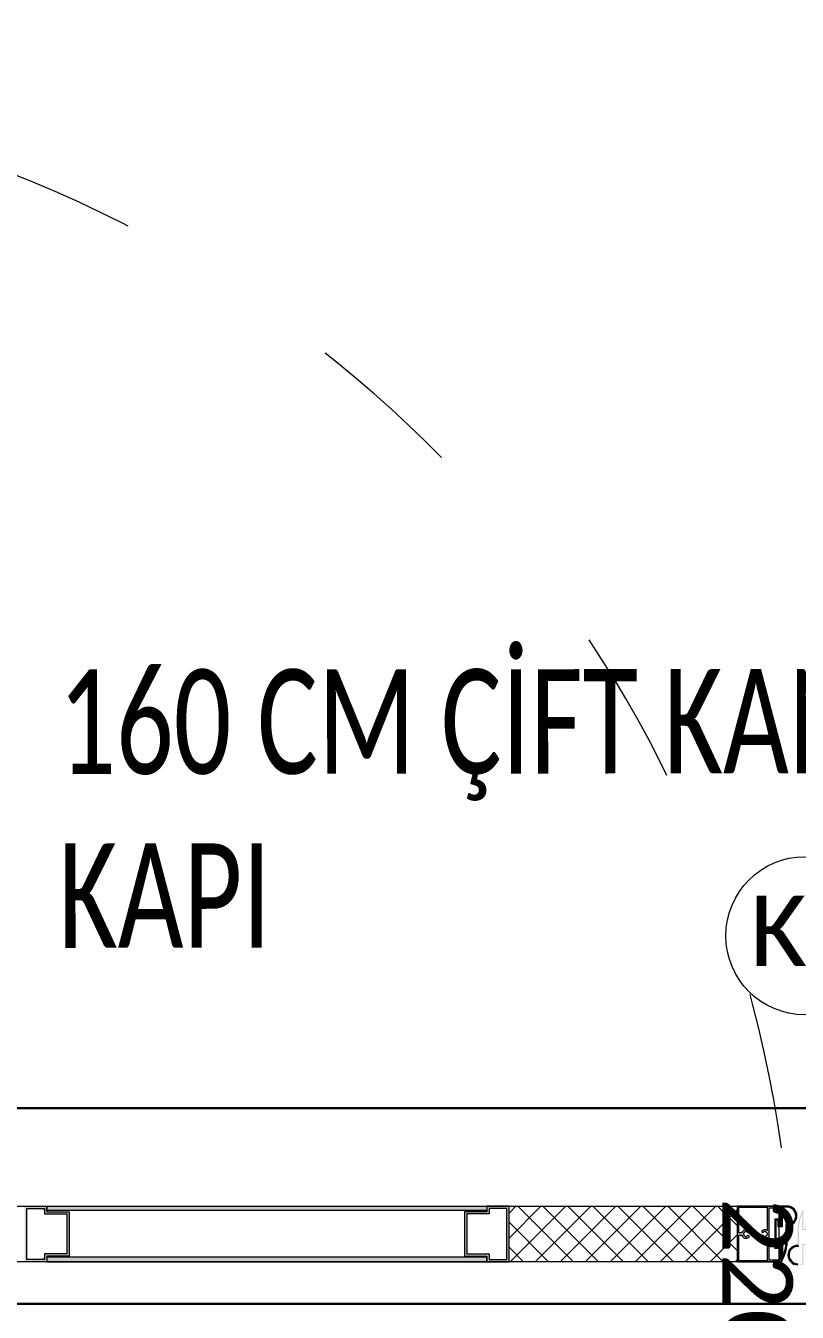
# Model space of a CAD drawing. Header units: millimetres. Extents: x -10496 to -5455, y -188 to 7293.
# Drawn here: x -6619.3 to -6560.1, y 4718.7 to 4817.3 of the extents above; entities that cross this region are included whole.
import ezdxf

# ---------------------------------------------------------------- set-up
doc = ezdxf.new("R2010")
doc.units = ezdxf.units.MM
doc.linetypes.add('ACAD_ISO03W100', pattern=[30, 12, -18])
for name, color, linetype in [('02_BEMASSUNG', 4, 'Continuous'), ('GJC ALAN', 2, 'Continuous'), ('İÇERİK1', 14, 'Continuous'), ('Kıtc-006 Yazı 001', 1, 'Continuous')]:
    doc.layers.add(name, color=color, linetype=linetype)
for name, color, linetype, lineweight in [('GJC_duvar', 10, 'Continuous', 30), ('GJC_ölçüler', 253, 'Continuous', 5), ('YAZI', 10, 'Continuous', 0), ('Yazı', 1, 'Continuous', 18)]:
    doc.layers.add(name, color=color, linetype=linetype, lineweight=lineweight)
doc.styles.get("Standard").update_dxf_attribs({"font": 'calibri.ttf', "height": 15})
doc.styles.add('Ölçü50', font='calibri.ttf', dxfattribs={"width": 0.7})

# ---------------------------------------------------------------- blocks, each defined once
blk = doc.blocks.new('180kapı')
at = {"lineweight": 9, "true_color": 0x000000}
h = blk.add_hatch(color=18, dxfattribs=at)
h.dxf.hatch_style = 1
h.paths.add_polyline_path([(17330.055, 16919.361), (17328.349, 16919.361), (17328.349, 16915.097), (17330.055, 16915.097), (17330.055, 16915.438), (17330.055, 16915.523), (17331.761, 16915.523), (17331.761, 16918.934), (17330.055, 16918.934)])
h.paths.add_polyline_path([(17329.885, 16919.19), (17329.885, 16918.764), (17331.59, 16918.764), (17331.59, 16915.694), (17329.885, 16915.694), (17329.885, 16915.267), (17328.52, 16915.267), (17328.52, 16919.19)], flags=16)
at = {"lineweight": 9}
h = blk.add_hatch(color=4, dxfattribs=at)
h.dxf.hatch_style = 1
h.paths.add_polyline_path([(17329.671, 16919.361), (17329.671, 16919.02), (17363.786, 16919.02), (17363.786, 16919.361)])
h.paths.add_polyline_path([(17363.786, 16915.097), (17363.786, 16915.438), (17329.671, 16915.438), (17329.671, 16915.097)])
at = {"lineweight": 9, "true_color": 0x000000}
h = blk.add_hatch(color=18, dxfattribs=at)
h.dxf.hatch_style = 1
h.paths.add_polyline_path([(17362.08, 16915.523), (17363.786, 16915.523), (17363.786, 16915.097), (17365.492, 16915.097), (17365.492, 16919.361), (17363.786, 16919.361), (17363.786, 16918.934), (17362.08, 16918.934)])
h.paths.add_polyline_path([(17362.251, 16915.694), (17363.957, 16915.694), (17363.957, 16915.267), (17365.321, 16915.267), (17365.321, 16919.19), (17363.957, 16919.19), (17363.957, 16918.764), (17362.251, 16918.764)], flags=16)
at = {"lineweight": 9, "true_color": 0xc7c8ca}
h = blk.add_hatch(color=9, dxfattribs=at)
h.dxf.hatch_style = 1
h.paths.add_polyline_path([(17384.456, 16919.361), (17384.43, 16919.335), (17384.404, 16919.361), (17384.191, 16919.361), (17384.166, 16919.335), (17384.14, 16919.361), (17383.927, 16919.361), (17383.901, 16919.335), (17383.876, 16919.361), (17383.662, 16919.361), (17383.637, 16919.335), (17383.611, 16919.361), (17383.398, 16919.361), (17383.372, 16919.335), (17383.347, 16919.361), (17383.134, 16919.361), (17383.108, 16919.335), (17383.082, 16919.361), (17383.018, 16919.361, 0.414214), (17382.976, 16919.318), (17382.976, 16915.139, 0.414214), (17383.018, 16915.097), (17383.082, 16915.097), (17383.108, 16915.122), (17383.134, 16915.097), (17383.347, 16915.097), (17383.372, 16915.122), (17383.398, 16915.097), (17383.611, 16915.097), (17383.637, 16915.122), (17383.662, 16915.097), (17383.876, 16915.097), (17383.901, 16915.122), (17383.927, 16915.097), (17384.14, 16915.097), (17384.166, 16915.122), (17384.191, 16915.097), (17384.404, 16915.097), (17384.43, 16915.122), (17384.456, 16915.097), (17384.669, 16915.097), (17384.694, 16915.122), (17384.72, 16915.097), (17384.933, 16915.097), (17384.959, 16915.122), (17384.984, 16915.097), (17385.198, 16915.097), (17385.223, 16915.122), (17385.249, 16915.097), (17385.462, 16915.097), (17385.487, 16915.122), (17385.513, 16915.097), (17385.726, 16915.097), (17385.752, 16915.122), (17385.777, 16915.097), (17385.991, 16915.097), (17386.016, 16915.122), (17386.042, 16915.097), (17386.255, 16915.097), (17386.281, 16915.122), (17386.306, 16915.097), (17386.366, 16915.097, 0.414214), (17386.387, 16915.118), (17386.387, 16916.589), (17386.28, 16916.589), (17386.259, 16916.589), (17386.259, 16915.25, -0.414214), (17386.233, 16915.224), (17385.449, 16915.224), (17385.449, 16919.233), (17386.233, 16919.233, -0.414214), (17386.259, 16919.207), (17386.259, 16917.868), (17386.28, 16917.868), (17386.387, 16917.868), (17386.387, 16919.34, 0.414214), (17386.366, 16919.361), (17386.306, 16919.361), (17386.281, 16919.335), (17386.255, 16919.361), (17386.042, 16919.361), (17386.016, 16919.335), (17385.991, 16919.361), (17385.777, 16919.361), (17385.752, 16919.335), (17385.726, 16919.361), (17385.513, 16919.361), (17385.487, 16919.335), (17385.462, 16919.361), (17385.249, 16919.361), (17385.223, 16919.335), (17385.198, 16919.361), (17384.984, 16919.361), (17384.959, 16919.335), (17384.933, 16919.361), (17384.72, 16919.361), (17384.694, 16919.335), (17384.669, 16919.361)])
h.paths.add_polyline_path([(17385.3, 16919.254, -0.414214), (17385.321, 16919.233), (17385.321, 16917.558, -0.561991), (17385.259, 16917.52, 0.306782), (17384.893, 16917.477, 1), (17384.999, 16917.354, -0.054412), (17385.029, 16917.375, 0.301481), (17385.034, 16917.393, -0.405143), (17385.045, 16917.413, -0.083097), (17385.108, 16917.424, -0.083097), (17385.172, 16917.413, -0.405143), (17385.182, 16917.393, 0.301481), (17385.187, 16917.375, -0.145709), (17385.254, 16917.308, 0.301473), (17385.272, 16917.303, -0.405144), (17385.293, 16917.292, -0.083419), (17385.303, 16917.228, -0.082774), (17385.293, 16917.165, -0.405142), (17385.272, 16917.155, 0.301489), (17385.254, 16917.15, -0.145709), (17385.187, 16917.082, 0.301481), (17385.182, 16917.065, -0.405143), (17385.172, 16917.044, -0.083097), (17385.108, 16917.034, -0.083097), (17385.045, 16917.044, -0.405143), (17385.034, 16917.065, 0.301481), (17385.029, 16917.082, -0.054412), (17384.999, 16917.103, 1), (17384.893, 16916.98, 0.306781), (17385.259, 16916.937, -0.561991), (17385.321, 16916.899), (17385.321, 16915.224, -0.414214), (17385.3, 16915.203), (17383.125, 16915.203, -0.414214), (17383.082, 16915.246), (17383.082, 16917.079, -0.414214), (17383.125, 16917.122), (17383.33, 16917.122, -0.306059), (17383.353, 16917.106, 0.514738), (17383.873, 16916.98, 1), (17383.767, 16917.103, -0.054412), (17383.737, 16917.082, 0.301481), (17383.732, 16917.065, -0.405143), (17383.722, 16917.044, -0.083097), (17383.658, 16917.034, -0.083097), (17383.595, 16917.044, -0.405143), (17383.584, 16917.065, 0.301481), (17383.579, 16917.082, -0.145709), (17383.512, 16917.15, 0.301473), (17383.494, 16917.155, -0.405144), (17383.474, 16917.165, -0.083419), (17383.463, 16917.229, -0.082774), (17383.474, 16917.292, -0.405142), (17383.494, 16917.303, 0.301489), (17383.512, 16917.308, -0.145709), (17383.579, 16917.375, 0.301481), (17383.584, 16917.393, -0.405143), (17383.595, 16917.413, -0.083097), (17383.658, 16917.424, -0.083097), (17383.722, 16917.413, -0.405143), (17383.732, 16917.393, 0.301481), (17383.737, 16917.375, -0.054412), (17383.767, 16917.354, 1), (17383.873, 16917.477, 0.514738), (17383.353, 16917.351, -0.306059), (17383.33, 16917.335), (17383.125, 16917.335, -0.414214), (17383.082, 16917.378), (17383.082, 16919.212, -0.414214), (17383.125, 16919.254)], flags=16)
h = blk.add_hatch(color=9, dxfattribs=at)
h.dxf.hatch_style = 1
h.paths.add_polyline_path([(17385.321, 16915.224), (17385.321, 16916.899, 0.561991), (17385.259, 16916.937, -0.306781), (17384.893, 16916.98, -1), (17384.999, 16917.103, 0.045173), (17385.024, 16917.085, -0.405963), (17385.034, 16917.065, 0.405143), (17385.045, 16917.044, 0.083097), (17385.108, 16917.034, 0.083097), (17385.172, 16917.044, 0.405143), (17385.182, 16917.065, -0.405963), (17385.193, 16917.085, 0.126935), (17385.251, 16917.144, -0.405953), (17385.272, 16917.155, 0.405142), (17385.293, 16917.165, 0.082774), (17385.303, 16917.228, 0.083419), (17385.293, 16917.292, 0.405144), (17385.272, 16917.303, -0.405974), (17385.251, 16917.313, 0.126932), (17385.193, 16917.372, -0.405963), (17385.182, 16917.393, 0.405143), (17385.172, 16917.413, 0.083097), (17385.108, 16917.424, 0.083097), (17385.045, 16917.413, 0.405143), (17385.034, 16917.393, -0.405963), (17385.024, 16917.372, 0.045173), (17384.999, 16917.354, -1), (17384.893, 16917.477, -0.306781), (17385.259, 16917.52, 0.561991), (17385.321, 16917.558), (17385.321, 16919.233, 0.414214), (17385.3, 16919.254), (17383.125, 16919.254, 0.414214), (17383.082, 16919.212), (17383.082, 16917.378, 0.414214), (17383.125, 16917.335), (17383.33, 16917.335, 0.306059), (17383.353, 16917.351, -0.514738), (17383.873, 16917.477, -1), (17383.767, 16917.354, 0.045173), (17383.743, 16917.372, -0.405963), (17383.732, 16917.393, 0.405143), (17383.722, 16917.413, 0.083097), (17383.658, 16917.424, 0.083097), (17383.595, 16917.413, 0.405143), (17383.584, 16917.393, -0.405963), (17383.574, 16917.372, 0.126935), (17383.515, 16917.313, -0.405953), (17383.494, 16917.303, 0.405142), (17383.474, 16917.292, 0.082774), (17383.463, 16917.229, 0.083419), (17383.474, 16917.165, 0.405144), (17383.494, 16917.155, -0.405974), (17383.515, 16917.144, 0.126932), (17383.574, 16917.085, -0.405963), (17383.584, 16917.065, 0.405143), (17383.595, 16917.044, 0.083097), (17383.658, 16917.034, 0.083097), (17383.722, 16917.044, 0.405143), (17383.732, 16917.065, -0.405963), (17383.743, 16917.085, 0.045173), (17383.767, 16917.103, -1), (17383.873, 16916.98, -0.514738), (17383.353, 16917.106, 0.306059), (17383.33, 16917.122), (17383.125, 16917.122, 0.414214), (17383.082, 16917.079), (17383.082, 16915.246, 0.414214), (17383.125, 16915.203), (17385.3, 16915.203, 0.414214)], flags=17)
h.paths.add_polyline_path([(17385.321, 16915.224, -0.414214), (17385.3, 16915.203), (17383.125, 16915.203, -0.414214), (17383.082, 16915.246), (17383.082, 16917.079, -0.414214), (17383.125, 16917.122), (17383.33, 16917.122, -0.306059), (17383.353, 16917.106, 0.514738), (17383.873, 16916.98, 1), (17383.767, 16917.103, -0.054412), (17383.737, 16917.082, 0.301481), (17383.732, 16917.065, -0.405143), (17383.722, 16917.044, -0.083097), (17383.658, 16917.034, -0.083097), (17383.595, 16917.044, -0.405143), (17383.584, 16917.065, 0.301481), (17383.579, 16917.082, -0.145709), (17383.512, 16917.15, 0.301473), (17383.494, 16917.155, -0.405144), (17383.474, 16917.165, -0.083419), (17383.463, 16917.229, -0.082774), (17383.474, 16917.292, -0.405142), (17383.494, 16917.303, 0.301489), (17383.512, 16917.308, -0.145709), (17383.579, 16917.375, 0.301481), (17383.584, 16917.393, -0.405143), (17383.595, 16917.413, -0.083097), (17383.658, 16917.424, -0.083097), (17383.722, 16917.413, -0.405143), (17383.732, 16917.393, 0.301481), (17383.737, 16917.375, -0.054412), (17383.767, 16917.354, 1), (17383.873, 16917.477, 0.514738), (17383.353, 16917.351, -0.306059), (17383.33, 16917.335), (17383.125, 16917.335, -0.414214), (17383.082, 16917.378), (17383.082, 16919.212, -0.414214), (17383.125, 16919.254), (17385.3, 16919.254, -0.414214), (17385.321, 16919.233), (17385.321, 16917.558, -0.561991), (17385.259, 16917.52, 0.306782), (17384.893, 16917.477, 1), (17384.999, 16917.354, -0.054412), (17385.029, 16917.375, 0.301481), (17385.034, 16917.393, -0.405143), (17385.045, 16917.413, -0.083097), (17385.108, 16917.424, -0.083097), (17385.172, 16917.413, -0.405143), (17385.182, 16917.393, 0.301481), (17385.187, 16917.375, -0.145709), (17385.254, 16917.308, 0.301473), (17385.272, 16917.303, -0.405144), (17385.293, 16917.292, -0.083419), (17385.303, 16917.228, -0.082774), (17385.293, 16917.165, -0.405142), (17385.272, 16917.155, 0.301489), (17385.254, 16917.15, -0.145709), (17385.187, 16917.082, 0.301481), (17385.182, 16917.065, -0.405143), (17385.172, 16917.044, -0.083097), (17385.108, 16917.034, -0.083097), (17385.045, 16917.044, -0.405143), (17385.034, 16917.065, 0.301481), (17385.029, 16917.082, -0.054412), (17384.999, 16917.103, 1), (17384.893, 16916.98, 0.306781), (17385.259, 16916.937, -0.561991), (17385.321, 16916.899)], flags=17)
at = {"lineweight": 9, "true_color": 0x000000}
h = blk.add_hatch(color=18, dxfattribs=at)
h.dxf.hatch_style = 1
h.paths.add_polyline_path([(17386.387, 16917.85), (17386.217, 16917.85), (17386.217, 16918.361), (17385.876, 16918.361), (17385.876, 16916.105), (17386.217, 16916.105), (17386.217, 16916.617), (17386.387, 16916.617), (17386.387, 16915.101, 0.149126), (17386.814, 16916.861), (17386.814, 16917.87, 1), (17386.814, 16919.365), (17386.387, 16919.365)])
h.paths.add_polyline_path([(17386.473, 16919.28), (17386.814, 16919.28, -1.062317), (17386.728, 16917.955), (17386.728, 16916.861, -0.120241), (17386.473, 16915.452), (17386.473, 16916.702), (17386.131, 16916.702), (17386.131, 16916.19), (17385.961, 16916.19), (17385.961, 16918.276), (17386.131, 16918.276), (17386.131, 16917.764), (17386.473, 16917.764)], flags=16)
h = blk.add_hatch(color=18, dxfattribs=at)
h.dxf.hatch_style = 1
h.paths.add_polyline_path([(17388.056, 16916.378), (17388.226, 16916.378), (17388.226, 16915.866), (17388.568, 16915.866), (17388.568, 16918.122), (17388.226, 16918.122), (17388.226, 16917.61), (17388.056, 16917.61), (17388.056, 16919.126, 0.149126), (17387.629, 16917.366), (17387.629, 16916.357, 1), (17387.629, 16914.862), (17388.056, 16914.862)])
h.paths.add_polyline_path([(17387.971, 16914.947), (17387.629, 16914.947, -1.062317), (17387.715, 16916.272), (17387.715, 16917.366, -0.120241), (17387.971, 16918.775), (17387.971, 16917.525), (17388.312, 16917.525), (17388.312, 16918.037), (17388.482, 16918.037), (17388.482, 16915.951), (17388.312, 16915.951), (17388.312, 16916.463), (17387.971, 16916.463)], flags=16)
at = {"lineweight": 9}
for p, q in [((17307.234, 16919.361), (17386.167, 16919.361)), ((17328.349, 16919.361), (17330.055, 16919.361)), ((17330.055, 16919.361), (17330.055, 16918.934)), ((17330.055, 16919.361), (17363.786, 16919.361)), ((17330.055, 16919.02), (17330.055, 16919.361)), ((17363.786, 16919.361), (17363.786, 16919.02)), ((17365.492, 16919.361), (17363.786, 16919.361)), ((17363.786, 16919.361), (17363.786, 16918.934)), ((17365.492, 16915.097), (17365.492, 16919.361)), ((17365.492, 16919.361), (17382.976, 16919.361)), ((17365.492, 16915.097), (17365.492, 16919.361)), ((17382.976, 16919.361), (17382.976, 16915.097)), ((17386.167, 16919.361), (17386.167, 16915.097)), ((17386.814, 16919.365), (17386.387, 16919.365)), ((17386.387, 16917.85), (17386.387, 16919.365)), ((17386.814, 16919.28), (17386.473, 16919.28)), ((17386.473, 16917.764), (17386.473, 16919.28)), ((17328.52, 16915.267), (17328.52, 16919.19)), ((17328.52, 16919.19), (17329.885, 16919.19)), ((17329.885, 16919.19), (17329.885, 16918.764)), ((17329.885, 16918.764), (17331.59, 16918.764)), ((17363.786, 16919.02), (17330.055, 16919.02)), ((17330.055, 16918.934), (17331.761, 16918.934)), ((17331.59, 16918.764), (17331.59, 16915.694)), ((17331.761, 16918.934), (17331.761, 16915.523)), ((17363.786, 16918.934), (17362.08, 16918.934)), ((17362.08, 16918.934), (17362.08, 16915.523)), ((17363.957, 16918.764), (17362.251, 16918.764)), ((17362.251, 16918.764), (17362.251, 16915.694)), ((17365.321, 16919.19), (17363.957, 16919.19)), ((17363.957, 16919.19), (17363.957, 16918.764)), ((17365.321, 16915.267), (17365.321, 16919.19)), ((17386.217, 16918.361), (17385.876, 16918.361)), ((17385.876, 16918.361), (17385.876, 16916.105)), ((17386.131, 16918.276), (17385.961, 16918.276)), ((17385.961, 16918.276), (17385.961, 16916.19)), ((17386.131, 16917.764), (17386.131, 16918.276)), ((17386.217, 16917.85), (17386.217, 16918.361)), ((17386.473, 16917.764), (17386.131, 16917.764)), ((17386.387, 16917.85), (17386.217, 16917.85)), ((17386.728, 16917.955), (17386.728, 16916.861)), ((17386.814, 16917.87), (17386.814, 16916.861)), ((17386.473, 16916.702), (17386.131, 16916.702)), ((17386.131, 16916.702), (17386.131, 16916.19)), ((17386.387, 16916.617), (17386.217, 16916.617)), ((17386.217, 16916.617), (17386.217, 16916.105)), ((17386.387, 16916.617), (17386.387, 16915.101)), ((17386.473, 16916.702), (17386.473, 16915.452)), ((17331.59, 16915.694), (17329.885, 16915.694)), ((17329.885, 16915.694), (17329.885, 16915.267)), ((17331.761, 16915.523), (17330.055, 16915.523)), ((17330.055, 16915.523), (17330.055, 16915.097)), ((17363.786, 16915.438), (17330.055, 16915.438)), ((17330.055, 16915.438), (17330.055, 16915.097)), ((17362.08, 16915.523), (17363.786, 16915.523)), ((17362.251, 16915.694), (17363.957, 16915.694)), ((17363.786, 16915.523), (17363.786, 16915.097)), ((17363.786, 16915.097), (17363.786, 16915.438)), ((17363.957, 16915.694), (17363.957, 16915.267)), ((17386.217, 16916.105), (17385.876, 16916.105)), ((17386.131, 16916.19), (17385.961, 16916.19)), ((17386.167, 16915.097), (17307.234, 16915.097)), ((17330.055, 16915.097), (17328.349, 16915.097)), ((17329.885, 16915.267), (17328.52, 16915.267)), ((17330.055, 16915.097), (17363.786, 16915.097)), ((17363.786, 16915.097), (17365.492, 16915.097)), ((17363.957, 16915.267), (17365.321, 16915.267)), ((17382.976, 16915.097), (17365.492, 16915.097))]:
    blk.add_line(p, q, dxfattribs=at)
at = {"color": 40, "linetype": 'Continuous', "lineweight": 9, "true_color": 0xf8d731}
for p, q in [((17365.492, 16918.829), (17366.024, 16919.361)), ((17365.492, 16916.914), (17367.939, 16919.361)), ((17365.589, 16915.097), (17369.854, 16919.361)), ((17370.434, 16915.097), (17366.169, 16919.361)), ((17367.504, 16915.097), (17371.768, 16919.361)), ((17372.349, 16915.097), (17368.084, 16919.361)), ((17369.419, 16915.097), (17373.683, 16919.361)), ((17374.263, 16915.097), (17369.999, 16919.361)), ((17371.333, 16915.097), (17375.598, 16919.361)), ((17376.178, 16915.097), (17371.914, 16919.361)), ((17373.248, 16915.097), (17377.513, 16919.361)), ((17378.093, 16915.097), (17373.829, 16919.361)), ((17375.163, 16915.097), (17379.427, 16919.361)), ((17380.008, 16915.097), (17375.743, 16919.361)), ((17377.078, 16915.097), (17381.342, 16919.361)), ((17381.922, 16915.097), (17377.658, 16919.361)), ((17382.976, 16915.958), (17379.573, 16919.361)), ((17382.976, 16917.873), (17381.488, 16919.361)), ((17378.992, 16915.097), (17382.976, 16919.08)), ((17368.519, 16915.097), (17365.492, 16918.124)), ((17380.907, 16915.097), (17382.976, 16917.165)), ((17366.604, 16915.097), (17365.492, 16916.209)), ((17382.822, 16915.097), (17382.976, 16915.25))]:
    blk.add_line(p, q, dxfattribs=at)
at = {"lineweight": 9}
for centre, radius, start, end in [((17386.811, 16918.615), 0.665, 262.85465, 89.77773), ((17386.814, 16918.618), 0.748, 270, 90), ((17383.715, 16916.68), 3.104, 329.41962, 3.34676), ((17383.712, 16916.681), 3.021, 335.99822, 3.42369), ((17387.629, 16915.609), 0.748, 90, 270), ((17387.632, 16915.612), 0.665, 82.85465, 269.77773)]:
    blk.add_arc(centre, radius, start, end, dxfattribs=at)
at = {"layer": '02_BEMASSUNG', "linetype": 'ACAD_ISO03W100', "lineweight": 9}
blk.add_arc((17293.093, 16910.752), 94.207, 7.98016, 78.73348, dxfattribs=at)
at = {"layer": 'İÇERİK1', "color": 0, "lineweight": 9}
for p, q in [((17382.976, 16919.318), (17382.976, 16915.139)), ((17383.082, 16919.361), (17383.018, 16919.361)), ((17383.108, 16919.335), (17383.082, 16919.361)), ((17383.134, 16919.361), (17383.108, 16919.335)), ((17385.3, 16919.254), (17383.125, 16919.254)), ((17383.347, 16919.361), (17383.134, 16919.361)), ((17383.372, 16919.335), (17383.347, 16919.361)), ((17383.398, 16919.361), (17383.372, 16919.335)), ((17383.611, 16919.361), (17383.398, 16919.361)), ((17383.637, 16919.335), (17383.611, 16919.361)), ((17383.662, 16919.361), (17383.637, 16919.335)), ((17383.876, 16919.361), (17383.662, 16919.361)), ((17383.901, 16919.335), (17383.876, 16919.361)), ((17383.927, 16919.361), (17383.901, 16919.335)), ((17384.14, 16919.361), (17383.927, 16919.361)), ((17384.166, 16919.335), (17384.14, 16919.361)), ((17384.191, 16919.361), (17384.166, 16919.335)), ((17384.404, 16919.361), (17384.191, 16919.361)), ((17384.43, 16919.335), (17384.404, 16919.361)), ((17384.456, 16919.361), (17384.43, 16919.335)), ((17384.669, 16919.361), (17384.456, 16919.361)), ((17384.694, 16919.335), (17384.669, 16919.361)), ((17384.72, 16919.361), (17384.694, 16919.335)), ((17384.933, 16919.361), (17384.72, 16919.361)), ((17384.959, 16919.335), (17384.933, 16919.361)), ((17384.984, 16919.361), (17384.959, 16919.335)), ((17385.198, 16919.361), (17384.984, 16919.361)), ((17385.223, 16919.335), (17385.198, 16919.361)), ((17385.249, 16919.361), (17385.223, 16919.335)), ((17385.462, 16919.361), (17385.249, 16919.361)), ((17385.321, 16917.558), (17385.321, 16919.233)), ((17385.449, 16915.224), (17385.449, 16919.233)), ((17385.449, 16919.233), (17386.233, 16919.233)), ((17385.487, 16919.335), (17385.462, 16919.361)), ((17385.513, 16919.361), (17385.487, 16919.335)), ((17385.726, 16919.361), (17385.513, 16919.361)), ((17385.752, 16919.335), (17385.726, 16919.361)), ((17385.777, 16919.361), (17385.752, 16919.335)), ((17385.991, 16919.361), (17385.777, 16919.361)), ((17386.016, 16919.335), (17385.991, 16919.361)), ((17386.042, 16919.361), (17386.016, 16919.335)), ((17386.255, 16919.361), (17386.042, 16919.361)), ((17386.281, 16919.335), (17386.255, 16919.361)), ((17386.306, 16919.361), (17386.281, 16919.335)), ((17386.366, 16919.361), (17386.306, 16919.361)), ((17386.387, 16917.868), (17386.387, 16919.34)), ((17383.082, 16919.212), (17383.082, 16917.378)), ((17386.259, 16919.207), (17386.259, 16917.868)), ((17383.125, 16917.335), (17383.33, 16917.335)), ((17386.259, 16917.868), (17386.28, 16917.868)), ((17386.28, 16917.868), (17386.387, 16917.868)), ((17383.082, 16917.079), (17383.082, 16915.246)), ((17383.33, 16917.122), (17383.125, 16917.122)), ((17385.321, 16915.224), (17385.321, 16916.899)), ((17386.28, 16916.589), (17386.259, 16916.589)), ((17386.259, 16916.589), (17386.259, 16915.25)), ((17386.387, 16916.589), (17386.28, 16916.589)), ((17386.387, 16915.118), (17386.387, 16916.589)), ((17383.018, 16915.097), (17383.082, 16915.097)), ((17383.082, 16915.097), (17383.108, 16915.122)), ((17383.108, 16915.122), (17383.134, 16915.097)), ((17383.125, 16915.203), (17385.3, 16915.203)), ((17383.134, 16915.097), (17383.347, 16915.097)), ((17383.347, 16915.097), (17383.372, 16915.122)), ((17383.372, 16915.122), (17383.398, 16915.097)), ((17383.398, 16915.097), (17383.611, 16915.097)), ((17383.611, 16915.097), (17383.637, 16915.122)), ((17383.637, 16915.122), (17383.662, 16915.097)), ((17383.662, 16915.097), (17383.876, 16915.097)), ((17383.876, 16915.097), (17383.901, 16915.122)), ((17383.901, 16915.122), (17383.927, 16915.097)), ((17383.927, 16915.097), (17384.14, 16915.097)), ((17384.14, 16915.097), (17384.166, 16915.122)), ((17384.166, 16915.122), (17384.191, 16915.097)), ((17384.191, 16915.097), (17384.404, 16915.097)), ((17384.404, 16915.097), (17384.43, 16915.122)), ((17384.43, 16915.122), (17384.456, 16915.097)), ((17384.456, 16915.097), (17384.669, 16915.097)), ((17384.669, 16915.097), (17384.694, 16915.122)), ((17384.694, 16915.122), (17384.72, 16915.097)), ((17384.72, 16915.097), (17384.933, 16915.097)), ((17384.933, 16915.097), (17384.959, 16915.122)), ((17384.959, 16915.122), (17384.984, 16915.097)), ((17384.984, 16915.097), (17385.198, 16915.097)), ((17385.198, 16915.097), (17385.223, 16915.122)), ((17385.223, 16915.122), (17385.249, 16915.097)), ((17385.249, 16915.097), (17385.462, 16915.097)), ((17386.233, 16915.224), (17385.449, 16915.224)), ((17385.462, 16915.097), (17385.487, 16915.122)), ((17385.487, 16915.122), (17385.513, 16915.097)), ((17385.513, 16915.097), (17385.726, 16915.097)), ((17385.726, 16915.097), (17385.752, 16915.122)), ((17385.752, 16915.122), (17385.777, 16915.097)), ((17385.777, 16915.097), (17385.991, 16915.097)), ((17385.991, 16915.097), (17386.016, 16915.122)), ((17386.016, 16915.122), (17386.042, 16915.097)), ((17386.042, 16915.097), (17386.255, 16915.097)), ((17386.255, 16915.097), (17386.281, 16915.122)), ((17386.281, 16915.122), (17386.306, 16915.097)), ((17386.306, 16915.097), (17386.366, 16915.097))]:
    blk.add_line(p, q, dxfattribs=at)
for centre, radius, start, end in [((17383.018, 16919.318), 0.0426, 90, 180), ((17383.125, 16919.212), 0.0426, 90, 180), ((17385.3, 16919.233), 0.0213, 0, 90), ((17386.233, 16919.207), 0.0256, 0, 90), ((17386.366, 16919.34), 0.0213, 0, 90), ((17383.125, 16917.378), 0.0426, 180, 270), ((17383.33, 16917.361), 0.0256, 270, 338.06874), ((17383.658, 16917.229), 0.328, 49.12233, 158.06874), ((17383.658, 16917.229), 0.195, 160.99956, 179.92678), ((17383.489, 16917.287), 0.0166, 72.7799, 160.99956), ((17383.499, 16917.319), 0.0166, 252.7799, 341.15923), ((17383.658, 16917.229), 0.166, 120.53193, 149.46862), ((17383.568, 16917.388), 0.0166, 288.8393, 17.22066), ((17383.6, 16917.398), 0.0166, 109.0008, 197.22066), ((17383.658, 16917.229), 0.195, 90, 109.0008), ((17383.658, 16917.229), 0.195, 70.9992, 90), ((17383.716, 16917.398), 0.0166, 342.77934, 70.9992), ((17383.748, 16917.388), 0.0166, 162.77934, 251.1607), ((17383.658, 16917.229), 0.166, 49.12233, 59.46807), ((17383.82, 16917.416), 0.081, 229.12218, 49.12249), ((17384.946, 16917.416), 0.081, 130.87731, 310.87802), ((17385.108, 16917.229), 0.328, 62.6576, 130.87767), ((17385.108, 16917.229), 0.166, 120.53193, 130.87767), ((17385.018, 16917.388), 0.0166, 288.8393, 17.22066), ((17385.05, 16917.398), 0.0166, 109.0008, 197.22066), ((17385.108, 16917.229), 0.195, 90, 109.0008), ((17385.108, 16917.229), 0.195, 70.9992, 90), ((17385.166, 16917.398), 0.0166, 342.77934, 70.9992), ((17385.198, 16917.388), 0.0166, 162.77934, 251.1607), ((17385.108, 16917.229), 0.166, 30.53214, 59.46807), ((17385.267, 16917.319), 0.0166, 198.8373, 287.22086), ((17385.279, 16917.558), 0.0426, 242.6576, 0), ((17385.277, 16917.287), 0.0166, 19.0008, 107.22086), ((17385.108, 16917.229), 0.195, 359.92678, 19.0008), ((17383.125, 16917.079), 0.0426, 90, 180), ((17383.33, 16917.097), 0.0256, 21.93126, 90), ((17383.658, 16917.229), 0.328, 201.93126, 310.87767), ((17383.658, 16917.229), 0.195, 179.92678, 199.0008), ((17383.489, 16917.171), 0.0166, 199.0008, 287.22086), ((17383.499, 16917.139), 0.0166, 18.8373, 107.22086), ((17383.658, 16917.229), 0.166, 210.53214, 239.46807), ((17383.568, 16917.07), 0.0166, 342.77934, 71.1607), ((17383.6, 16917.06), 0.0166, 162.77934, 250.9992), ((17383.658, 16917.229), 0.195, 250.9992, 270), ((17383.658, 16917.229), 0.195, 270, 289.0008), ((17383.716, 16917.06), 0.0166, 289.0008, 17.22066), ((17383.748, 16917.07), 0.0166, 108.8393, 197.22066), ((17383.658, 16917.229), 0.166, 300.53193, 310.87767), ((17383.82, 16917.042), 0.081, 310.87763, 130.8777), ((17384.946, 16917.042), 0.081, 49.12228, 229.12239), ((17385.108, 16917.229), 0.328, 229.12233, 297.3424), ((17385.108, 16917.229), 0.166, 229.12233, 239.46807), ((17385.018, 16917.07), 0.0166, 342.77934, 71.1607), ((17385.05, 16917.06), 0.0166, 162.77934, 250.9992), ((17385.108, 16917.229), 0.195, 250.9992, 270), ((17385.108, 16917.229), 0.195, 270, 289.0008), ((17385.166, 16917.06), 0.0166, 289.0008, 17.22066), ((17385.198, 16917.07), 0.0166, 108.8393, 197.22066), ((17385.108, 16917.229), 0.166, 300.53193, 329.46862), ((17385.267, 16917.139), 0.0166, 72.7799, 161.15923), ((17385.279, 16916.899), 0.0426, 0, 117.3424), ((17385.277, 16917.171), 0.0166, 252.7799, 340.99956), ((17385.108, 16917.229), 0.195, 340.99956, 359.92678), ((17383.018, 16915.139), 0.0426, 180, 270), ((17383.125, 16915.246), 0.0426, 180, 270), ((17385.3, 16915.224), 0.0213, 270, 0), ((17386.233, 16915.25), 0.0256, 270, 0), ((17386.366, 16915.118), 0.0213, 270, 0)]:
    blk.add_arc(centre, radius, start, end, dxfattribs=at)
at = {"layer": 'YAZI'}
blk.add_circle((17388.179, 16940.086), 6.062, dxfattribs=at)
at = {"layer": 'Yazı', "ltscale": 7}
blk.add_text('K3', height=5.4, dxfattribs=at).set_placement((17383.964, 16937.759))
at = {"layer": 'Yazı'}
blk.add_text('220', height=5.4, rotation=270, dxfattribs=at).set_placement((17381.841, 16920.005))
blk = doc.blocks.new('new ytong')
at = {"layer": 'GJC_ölçüler'}
blk.add_blockref('180kapı', (-35556.178, -11931.299), dxfattribs=at)

msp = doc.modelspace()

# ---------------------------------------------------------------- texts
at = {"layer": 'Kıtc-006 Yazı 001', "lineweight": 0, "insert": (-6616.789, 4767.934), "char_height": 8, "attachment_point": 1, "rotation": 0.04064, "style": 'Ölçü50'}
msp.add_mtext_dynamic_manual_height_columns('\\pxt4;{\\fCalibri|b0|i0|c162|p34;\\C0;\\c16777215;160\\fCalibri|b0|i0|c0|p34; CM \\fCalibri|b0|i0|c162|p34;ÇİFT \\fCalibri|b0|i0|c0|p34;KANAT PASLANMAZ \\fCalibri|b0|i0|c162|p34;ÇARPMA\\fCalibri|b0|i0|c0|p34;\\PKAPI}', width=1064.57193, gutter_width=0.765, heights=[0], dxfattribs=at)

# ---------------------------------------------------------------- next in the draw order: block references
at = {"layer": 'GJC_duvar', "color": 41, "true_color": 0xf4ee51}
msp.add_blockref('new ytong', (11608.455, -261.264), dxfattribs=at)

# ---------------------------------------------------------------- next in the draw order: linework, layer by layer
at = {"layer": 'GJC ALAN', "color": 40, "lineweight": 30, "true_color": 0xf8d731}
msp.add_lwpolyline([(-6045.166, 4954.389), (-6043.695, 4750.298), (-6189.382, 4750.298), (-6189.38, 4734.298), (-6975.232, 4734.298), (-6975.403, 4329.334), (-6925.059, 4328.347), (-6925.232, 2968.984), (-7194.934, 2969.03)], dxfattribs=at)
msp.add_lwpolyline([(-6189.382, 4719.298), (-6975.232, 4719.298), (-6974.835, 4329.325), (-6923.295, 4328.312), (-6909.38, 4329.307), (-6910.232, 2969.819), (-6184.882, 2969.819), (-6184.882, 3054.298), (-6154.882, 3054.298), (-6154.882, 3560.298), (-6184.882, 3560.298), (-6184.882, 3653.298), (-6154.882, 3653.298), (-6154.882, 4054.298), (-6184.882, 4054.298), (-6184.882, 4146.298), (-6159.882, 4146.298), (-6154.882, 4650.298), (-6189.382, 4650.298)], close=True, dxfattribs=at)

doc.saveas('drawing.dxf')
